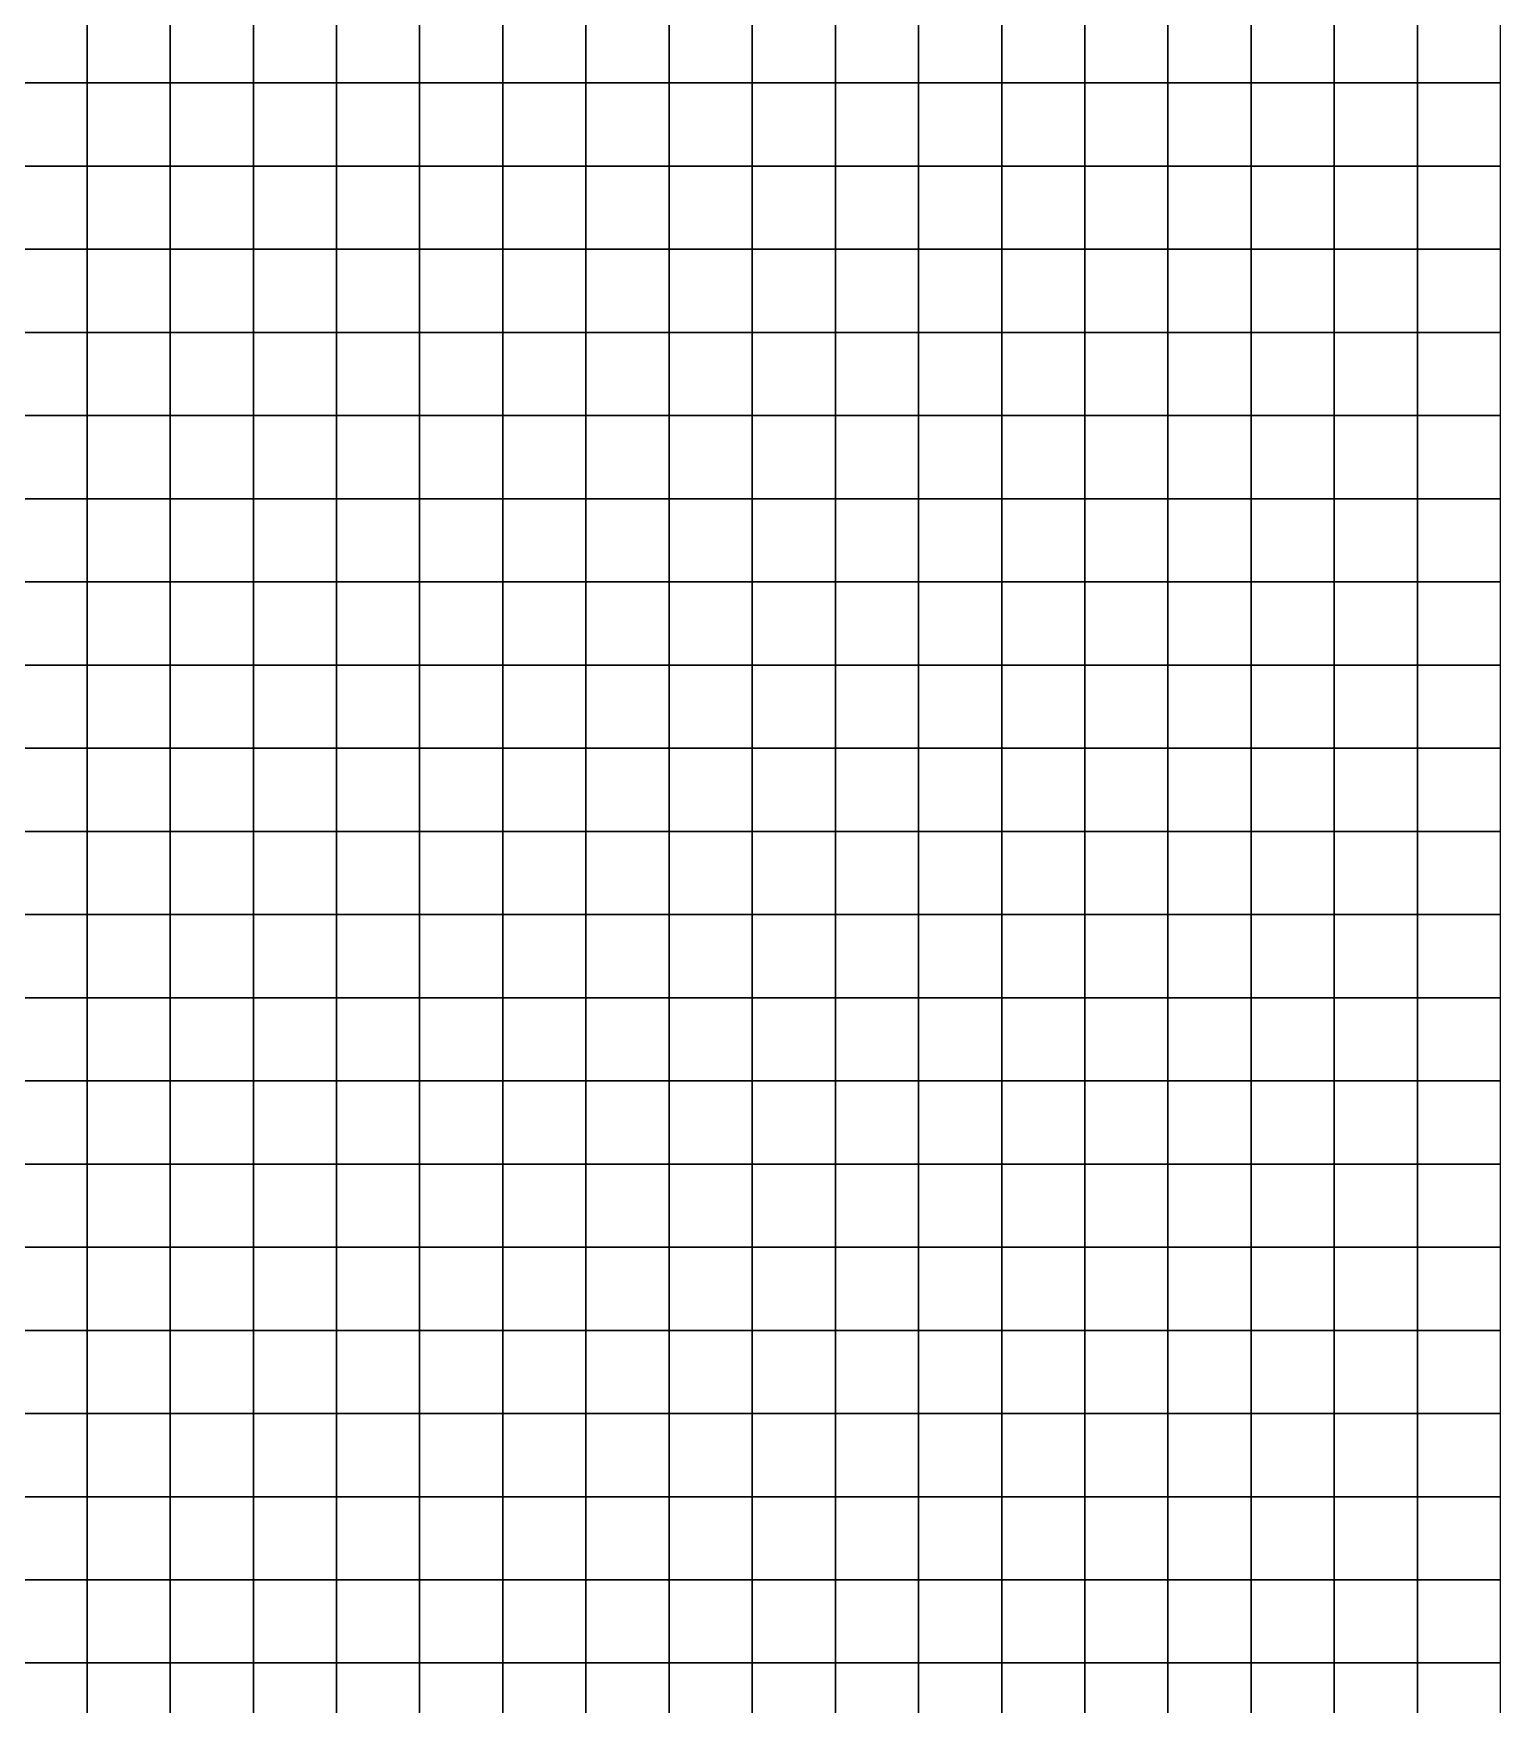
# Model space of a CAD drawing. Header units: metres. Extents: x 0 to 700, y 0 to 800.
# Drawn here: x 523.5 to 700, y 395 to 596 of the extents above; entities that cross this region are included whole.
import ezdxf

# ---------------------------------------------------------------- set-up
doc = ezdxf.new("R2010")
doc.units = ezdxf.units.M

msp = doc.modelspace()

# ---------------------------------------------------------------- linework, layer by layer
at = {"layer": 'C2'}
for points in [[(520, 590, -293.69), (530, 590, -294.17), (530, 600, -293.36), (520, 600, -293.07)], [(530, 590, -294.17), (540, 590, -295.75), (540, 600, -294.45), (530, 600, -293.36)], [(540, 590, -295.75), (550, 590, -296.63), (550, 600, -295.2), (540, 600, -294.45)], [(550, 590, -296.63), (560, 590, -297.2), (560, 600, -295.74), (550, 600, -295.2)], [(560, 590, -297.2), (570, 590, -297.37), (570, 600, -296.23), (560, 600, -295.74)], [(570, 590, -297.37), (580, 590, -297.62), (580, 600, -296.26), (570, 600, -296.23)], [(580, 590, -297.62), (590, 590, -297.21), (590, 600, -295.13), (580, 600, -296.26)], [(590, 590, -297.21), (600, 590, -297.77), (600, 600, -295.19), (590, 600, -295.13)], [(600, 590, -297.77), (610, 590, -298.36), (610, 600, -295.68), (600, 600, -295.19)], [(610, 590, -298.36), (620, 590, -299.04), (620, 600, -296.73), (610, 600, -295.68)], [(620, 590, -299.04), (630, 590, -299.94), (630, 600, -297.41), (620, 600, -296.73)], [(630, 590, -299.94), (640, 590, -300.78), (640, 600, -297.7), (630, 600, -297.41)], [(640, 590, -300.78), (650, 590, -301.01), (650, 600, -297.9), (640, 600, -297.7)], [(650, 590, -301.01), (660, 590, -300.46), (660, 600, -297.8), (650, 600, -297.9)], [(660, 590, -300.46), (670, 590, -299.02), (670, 600, -297.15), (660, 600, -297.8)], [(670, 590, -299.02), (680, 590, -297.43), (680, 600, -296.07), (670, 600, -297.15)], [(680, 590, -297.43), (690, 590, -295.8), (690, 600, -294.43), (680, 600, -296.07)], [(690, 590, -295.8), (700, 590, -294.08), (700, 600, -293.26), (690, 600, -294.43)], [(520, 580, -295.54), (530, 580, -296.07), (530, 590, -294.17), (520, 590, -293.69)], [(530, 580, -296.07), (540, 580, -298.17), (540, 590, -295.75), (530, 590, -294.17)], [(540, 580, -298.17), (550, 580, -299.08), (550, 590, -296.63), (540, 590, -295.75)], [(550, 580, -299.08), (560, 580, -299.84), (560, 590, -297.2), (550, 590, -296.63)], [(560, 580, -299.84), (570, 580, -300.19), (570, 590, -297.37), (560, 590, -297.2)], [(570, 580, -300.19), (580, 580, -300.78), (580, 590, -297.62), (570, 590, -297.37)], [(580, 580, -300.78), (590, 580, -301.24), (590, 590, -297.21), (580, 590, -297.62)], [(590, 580, -301.24), (600, 580, -302.25), (600, 590, -297.77), (590, 590, -297.21)], [(600, 580, -302.25), (610, 580, -303.08), (610, 590, -298.36), (600, 590, -297.77)], [(610, 580, -303.08), (620, 580, -303.79), (620, 590, -299.04), (610, 590, -298.36)], [(620, 580, -303.79), (630, 580, -304.67), (630, 590, -299.94), (620, 590, -299.04)], [(630, 580, -304.67), (640, 580, -305.49), (640, 590, -300.78), (630, 590, -299.94)], [(640, 580, -305.49), (650, 580, -305.4), (650, 590, -301.01), (640, 590, -300.78)], [(650, 580, -305.4), (660, 580, -304.19), (660, 590, -300.46), (650, 590, -301.01)], [(660, 580, -304.19), (670, 580, -301.94), (670, 590, -299.02), (660, 590, -300.46)], [(670, 580, -301.94), (680, 580, -299.73), (680, 590, -297.43), (670, 590, -299.02)], [(680, 580, -299.73), (690, 580, -297.56), (690, 590, -295.8), (680, 590, -297.43)], [(690, 580, -297.56), (700, 580, -295.22), (700, 590, -294.08), (690, 590, -295.8)], [(520, 570, -296.9), (530, 570, -297.73), (530, 580, -296.07), (520, 580, -295.54)], [(530, 570, -297.73), (540, 570, -300.32), (540, 580, -298.17), (530, 580, -296.07)], [(540, 570, -300.32), (550, 570, -301.49), (550, 580, -299.08), (540, 580, -298.17)], [(550, 570, -301.49), (560, 570, -302.32), (560, 580, -299.84), (550, 580, -299.08)], [(560, 570, -302.32), (570, 570, -302.38), (570, 580, -300.19), (560, 580, -299.84)], [(570, 570, -302.38), (580, 570, -303.1), (580, 580, -300.78), (570, 580, -300.19)], [(580, 570, -303.1), (590, 570, -304.2), (590, 580, -301.24), (580, 580, -300.78)], [(590, 570, -304.2), (600, 570, -305.38), (600, 580, -302.25), (590, 580, -301.24)], [(600, 570, -305.38), (610, 570, -306.03), (610, 580, -303.08), (600, 580, -302.25)], [(610, 570, -306.03), (620, 570, -306.04), (620, 580, -303.79), (610, 580, -303.08)], [(620, 570, -306.04), (630, 570, -306.79), (630, 580, -304.67), (620, 580, -303.79)], [(630, 570, -306.79), (640, 570, -307.83), (640, 580, -305.49), (630, 580, -304.67)], [(640, 570, -307.83), (650, 570, -307.66), (650, 580, -305.4), (640, 580, -305.49)], [(650, 570, -307.66), (660, 570, -306.08), (660, 580, -304.19), (650, 580, -305.4)], [(660, 570, -306.08), (670, 570, -303.38), (670, 580, -301.94), (660, 580, -304.19)], [(670, 570, -303.38), (680, 570, -301), (680, 580, -299.73), (670, 580, -301.94)], [(680, 570, -301), (690, 570, -299.11), (690, 580, -297.56), (680, 580, -299.73)], [(690, 570, -299.11), (700, 570, -296.51), (700, 580, -295.22), (690, 580, -297.56)], [(520, 560, -298.23), (530, 560, -299.73), (530, 570, -297.73), (520, 570, -296.9)], [(530, 560, -299.73), (540, 560, -302.9), (540, 570, -300.32), (530, 570, -297.73)], [(540, 560, -302.9), (550, 560, -304.41), (550, 570, -301.49), (540, 570, -300.32)], [(550, 560, -304.41), (560, 560, -305.31), (560, 570, -302.32), (550, 570, -301.49)], [(560, 560, -305.31), (570, 560, -305.16), (570, 570, -302.38), (560, 570, -302.32)], [(570, 560, -305.16), (580, 560, -305.8), (580, 570, -303.1), (570, 570, -302.38)], [(580, 560, -305.8), (590, 560, -307.36), (590, 570, -304.2), (580, 570, -303.1)], [(590, 560, -307.36), (600, 560, -308.36), (600, 570, -305.38), (590, 570, -304.2)], [(600, 560, -308.36), (610, 560, -308.64), (610, 570, -306.03), (600, 570, -305.38)], [(610, 560, -308.64), (620, 560, -308.08), (620, 570, -306.04), (610, 570, -306.03)], [(620, 560, -308.08), (630, 560, -308.52), (630, 570, -306.79), (620, 570, -306.04)], [(630, 560, -308.52), (640, 560, -309.33), (640, 570, -307.83), (630, 570, -306.79)], [(640, 560, -309.33), (650, 560, -308.81), (650, 570, -307.66), (640, 570, -307.83)], [(650, 560, -308.81), (660, 560, -306.94), (660, 570, -306.08), (650, 570, -307.66)], [(660, 560, -306.94), (670, 560, -303.95), (670, 570, -303.38), (660, 570, -306.08)], [(670, 560, -303.95), (680, 560, -301.48), (680, 570, -301), (670, 570, -303.38)], [(680, 560, -301.48), (690, 560, -299.81), (690, 570, -299.11), (680, 570, -301)], [(690, 560, -299.81), (700, 560, -297.19), (700, 570, -296.51), (690, 570, -299.11)], [(520, 550, -299.27), (530, 550, -301), (530, 560, -299.73), (520, 560, -298.23)], [(530, 550, -301), (540, 550, -304.41), (540, 560, -302.9), (530, 560, -299.73)], [(540, 550, -304.41), (550, 550, -306.08), (550, 560, -304.41), (540, 560, -302.9)], [(550, 550, -306.08), (560, 550, -306.99), (560, 560, -305.31), (550, 560, -304.41)], [(560, 550, -306.99), (570, 550, -306.87), (570, 560, -305.16), (560, 560, -305.31)], [(570, 550, -306.87), (580, 550, -307.55), (580, 560, -305.8), (570, 560, -305.16)], [(580, 550, -307.55), (590, 550, -309.23), (590, 560, -307.36), (580, 560, -305.8)], [(590, 550, -309.23), (600, 550, -310.15), (600, 560, -308.36), (590, 560, -307.36)], [(600, 550, -310.15), (610, 550, -310.21), (610, 560, -308.64), (600, 560, -308.36)], [(610, 550, -310.21), (620, 550, -309.25), (620, 560, -308.08), (610, 560, -308.64)], [(620, 550, -309.25), (630, 550, -309.31), (630, 560, -308.52), (620, 560, -308.08)], [(630, 550, -309.31), (640, 550, -309.73), (640, 560, -309.33), (630, 560, -308.52)], [(640, 550, -309.73), (650, 550, -308.91), (650, 560, -308.81), (640, 560, -309.33)], [(650, 550, -308.91), (660, 550, -306.82), (660, 560, -306.94), (650, 560, -308.81)], [(660, 550, -306.82), (670, 550, -303.78), (670, 560, -303.95), (660, 560, -306.94)], [(670, 550, -303.78), (680, 550, -301.36), (680, 560, -301.48), (670, 560, -303.95)], [(680, 550, -301.36), (690, 550, -299.89), (690, 560, -299.81), (680, 560, -301.48)], [(690, 550, -299.89), (700, 550, -297.42), (700, 560, -297.19), (690, 560, -299.81)], [(520, 540, -300.11), (530, 540, -301.77), (530, 550, -301), (520, 550, -299.27)], [(530, 540, -301.77), (540, 540, -305.16), (540, 550, -304.41), (530, 550, -301)], [(540, 540, -305.16), (550, 540, -306.77), (550, 550, -306.08), (540, 550, -304.41)], [(550, 540, -306.77), (560, 540, -307.71), (560, 550, -306.99), (550, 550, -306.08)], [(560, 540, -307.71), (570, 540, -307.76), (570, 550, -306.87), (560, 550, -306.99)], [(570, 540, -307.76), (580, 540, -308.42), (580, 550, -307.55), (570, 550, -306.87)], [(580, 540, -308.42), (590, 540, -309.82), (590, 550, -309.23), (580, 550, -307.55)], [(590, 540, -309.82), (600, 540, -310.54), (600, 550, -310.15), (590, 550, -309.23)], [(600, 540, -310.54), (610, 540, -310.49), (610, 550, -310.21), (600, 550, -310.15)], [(610, 540, -310.49), (620, 540, -309.37), (620, 550, -309.25), (610, 550, -310.21)], [(620, 540, -309.37), (630, 540, -309.18), (630, 550, -309.31), (620, 550, -309.25)], [(630, 540, -309.18), (640, 540, -309.21), (640, 550, -309.73), (630, 550, -309.31)], [(640, 540, -309.21), (650, 540, -308.26), (650, 550, -308.91), (640, 550, -309.73)], [(650, 540, -308.26), (660, 540, -306.27), (660, 550, -306.82), (650, 550, -308.91)], [(660, 540, -306.27), (670, 540, -303.44), (670, 550, -303.78), (660, 550, -306.82)], [(670, 540, -303.44), (680, 540, -301.24), (680, 550, -301.36), (670, 550, -303.78)], [(680, 540, -301.24), (690, 540, -299.96), (690, 550, -299.89), (680, 550, -301.36)], [(690, 540, -299.96), (700, 540, -297.67), (700, 550, -297.42), (690, 550, -299.89)], [(520, 530, -300.26), (530, 530, -301.52), (530, 540, -301.77), (520, 540, -300.11)], [(530, 530, -301.52), (540, 530, -304.4), (540, 540, -305.16), (530, 540, -301.77)], [(540, 530, -304.4), (550, 530, -305.71), (550, 540, -306.77), (540, 540, -305.16)], [(550, 530, -305.71), (560, 530, -306.48), (560, 540, -307.71), (550, 540, -306.77)], [(560, 530, -306.48), (570, 530, -306.59), (570, 540, -307.76), (560, 540, -307.71)], [(570, 530, -306.59), (580, 530, -307.17), (580, 540, -308.42), (570, 540, -307.76)], [(580, 530, -307.17), (590, 530, -308.38), (590, 540, -309.82), (580, 540, -308.42)], [(590, 530, -308.38), (600, 530, -308.98), (600, 540, -310.54), (590, 540, -309.82)], [(600, 530, -308.98), (610, 530, -308.88), (610, 540, -310.49), (600, 540, -310.54)], [(610, 530, -308.88), (620, 530, -307.85), (620, 540, -309.37), (610, 540, -310.49)], [(620, 530, -307.85), (630, 530, -307.61), (630, 540, -309.18), (620, 540, -309.37)], [(630, 530, -307.61), (640, 530, -307.49), (640, 540, -309.21), (630, 540, -309.18)], [(640, 530, -307.49), (650, 530, -306.65), (650, 540, -308.26), (640, 540, -309.21)], [(650, 530, -306.65), (660, 530, -304.94), (660, 540, -306.27), (650, 540, -308.26)], [(660, 530, -304.94), (670, 530, -302.56), (670, 540, -303.44), (660, 540, -306.27)], [(670, 530, -302.56), (680, 530, -300.73), (680, 540, -301.24), (670, 540, -303.44)], [(680, 530, -300.73), (690, 530, -299.68), (690, 540, -299.96), (680, 540, -301.24)], [(690, 530, -299.68), (700, 530, -297.66), (700, 540, -297.67), (690, 540, -299.96)], [(520, 520, -299.72), (530, 520, -300.91), (530, 530, -301.52), (520, 530, -300.26)], [(530, 520, -300.91), (540, 520, -303.49), (540, 530, -304.4), (530, 530, -301.52)], [(540, 520, -303.49), (550, 520, -304.69), (550, 530, -305.71), (540, 530, -304.4)], [(550, 520, -304.69), (560, 520, -305.55), (560, 530, -306.48), (550, 530, -305.71)], [(560, 520, -305.55), (570, 520, -306.12), (570, 530, -306.59), (560, 530, -306.48)], [(570, 520, -306.12), (580, 520, -306.6), (580, 530, -307.17), (570, 530, -306.59)], [(580, 520, -306.6), (590, 520, -307.16), (590, 530, -308.38), (580, 530, -307.17)], [(590, 520, -307.16), (600, 520, -307.36), (600, 530, -308.98), (590, 530, -308.38)], [(600, 520, -307.36), (610, 520, -307.17), (610, 530, -308.88), (600, 530, -308.98)], [(610, 520, -307.17), (620, 520, -306.32), (620, 530, -307.85), (610, 530, -308.88)], [(620, 520, -306.32), (630, 520, -305.71), (630, 530, -307.61), (620, 530, -307.85)], [(630, 520, -305.71), (640, 520, -304.84), (640, 530, -307.49), (630, 530, -307.61)], [(640, 520, -304.84), (650, 520, -303.76), (650, 530, -306.65), (640, 530, -307.49)], [(650, 520, -303.76), (660, 520, -302.29), (660, 530, -304.94), (650, 530, -306.65)], [(660, 520, -302.29), (670, 520, -300.46), (670, 530, -302.56), (660, 530, -304.94)], [(670, 520, -300.46), (680, 520, -299.07), (680, 530, -300.73), (670, 530, -302.56)], [(680, 520, -299.07), (690, 520, -298.17), (690, 530, -299.68), (680, 530, -300.73)], [(690, 520, -298.17), (700, 520, -296.68), (700, 530, -297.66), (690, 530, -299.68)], [(520, 510, -298.01), (530, 510, -299.39), (530, 520, -300.91), (520, 520, -299.72)], [(530, 510, -299.39), (540, 510, -301.56), (540, 520, -303.49), (530, 520, -300.91)], [(540, 510, -301.56), (550, 510, -302.76), (550, 520, -304.69), (540, 520, -303.49)], [(550, 510, -302.76), (560, 510, -303.51), (560, 520, -305.55), (550, 520, -304.69)], [(560, 510, -303.51), (570, 510, -304.02), (570, 520, -306.12), (560, 520, -305.55)], [(570, 510, -304.02), (580, 510, -304.16), (580, 520, -306.6), (570, 520, -306.12)], [(580, 510, -304.16), (590, 510, -303.81), (590, 520, -307.16), (580, 520, -306.6)], [(590, 510, -303.81), (600, 510, -303.52), (600, 520, -307.36), (590, 520, -307.16)], [(600, 510, -303.52), (610, 510, -303.04), (610, 520, -307.17), (600, 520, -307.36)], [(610, 510, -303.04), (620, 510, -301.99), (620, 520, -306.32), (610, 520, -307.17)], [(620, 510, -301.99), (630, 510, -301.14), (630, 520, -305.71), (620, 520, -306.32)], [(630, 510, -301.14), (640, 510, -299.93), (640, 520, -304.84), (630, 520, -305.71)], [(640, 510, -299.93), (650, 510, -298.9), (650, 520, -303.76), (640, 520, -304.84)], [(650, 510, -298.9), (660, 510, -297.86), (660, 520, -302.29), (650, 520, -303.76)], [(660, 510, -297.86), (670, 510, -296.78), (670, 520, -300.46), (660, 520, -302.29)], [(670, 510, -296.78), (680, 510, -296.09), (680, 520, -299.07), (670, 520, -300.46)], [(680, 510, -296.09), (690, 510, -295.93), (690, 520, -298.17), (680, 520, -299.07)], [(690, 510, -295.93), (700, 510, -295.23), (700, 520, -296.68), (690, 520, -298.17)], [(520, 500, -297.27), (530, 500, -298.69), (530, 510, -299.39), (520, 510, -298.01)], [(530, 500, -298.69), (540, 500, -300.5), (540, 510, -301.56), (530, 510, -299.39)], [(540, 500, -300.5), (550, 500, -301.5), (550, 510, -302.76), (540, 510, -301.56)], [(550, 500, -301.5), (560, 500, -302.22), (560, 510, -303.51), (550, 510, -302.76)], [(560, 500, -302.22), (570, 500, -302.95), (570, 510, -304.02), (560, 510, -303.51)], [(570, 500, -302.95), (580, 500, -302.78), (580, 510, -304.16), (570, 510, -304.02)], [(580, 500, -302.78), (590, 500, -301.72), (590, 510, -303.81), (580, 510, -304.16)], [(590, 500, -301.72), (600, 500, -300.98), (600, 510, -303.52), (590, 510, -303.81)], [(600, 500, -300.98), (610, 500, -300.5), (610, 510, -303.04), (600, 510, -303.52)], [(610, 500, -300.5), (620, 500, -299.86), (620, 510, -301.99), (610, 510, -303.04)], [(620, 500, -299.86), (630, 500, -298.79), (630, 510, -301.14), (620, 510, -301.99)], [(630, 500, -298.79), (640, 500, -297.07), (640, 510, -299.93), (630, 510, -301.14)], [(640, 500, -297.07), (650, 500, -295.9), (650, 510, -298.9), (640, 510, -299.93)], [(650, 500, -295.9), (660, 500, -295.14), (660, 510, -297.86), (650, 510, -298.9)], [(660, 500, -295.14), (670, 500, -294.61), (670, 510, -296.78), (660, 510, -297.86)], [(670, 500, -294.61), (680, 500, -294.31), (680, 510, -296.09), (670, 510, -296.78)], [(680, 500, -294.31), (690, 500, -294.15), (690, 510, -295.93), (680, 510, -296.09)], [(690, 500, -294.15), (700, 500, -293.94), (700, 510, -295.23), (690, 510, -295.93)], [(520, 490, -296.96), (530, 490, -298.15), (530, 500, -298.69), (520, 500, -297.27)], [(530, 490, -298.15), (540, 490, -299.69), (540, 500, -300.5), (530, 500, -298.69)], [(540, 490, -299.69), (550, 490, -300.42), (550, 500, -301.5), (540, 500, -300.5)], [(550, 490, -300.42), (560, 490, -301.02), (560, 500, -302.22), (550, 500, -301.5)], [(560, 490, -301.02), (570, 490, -301.75), (570, 500, -302.95), (560, 500, -302.22)], [(570, 490, -301.75), (580, 490, -301.35), (580, 500, -302.78), (570, 500, -302.95)], [(580, 490, -301.35), (590, 490, -299.78), (590, 500, -301.72), (580, 500, -302.78)], [(590, 490, -299.78), (600, 490, -298.76), (600, 500, -300.98), (590, 500, -301.72)], [(600, 490, -298.76), (610, 490, -298.28), (610, 500, -300.5), (600, 500, -300.98)], [(610, 490, -298.28), (620, 490, -298.05), (620, 500, -299.86), (610, 500, -300.5)], [(620, 490, -298.05), (630, 490, -297.04), (630, 500, -298.79), (620, 500, -299.86)], [(630, 490, -297.04), (640, 490, -295.22), (640, 500, -297.07), (630, 500, -298.79)], [(640, 490, -295.22), (650, 490, -294.12), (650, 500, -295.9), (640, 500, -297.07)], [(650, 490, -294.12), (660, 490, -293.57), (660, 500, -295.14), (650, 500, -295.9)], [(660, 490, -293.57), (670, 490, -293.5), (670, 500, -294.61), (660, 500, -295.14)], [(670, 490, -293.5), (680, 490, -293.5), (680, 500, -294.31), (670, 500, -294.61)], [(680, 490, -293.5), (690, 490, -293.28), (690, 500, -294.15), (680, 500, -294.31)], [(690, 490, -293.28), (700, 490, -293.33), (700, 500, -293.94), (690, 500, -294.15)], [(520, 480, -297.25), (530, 480, -297.94), (530, 490, -298.15), (520, 490, -296.96)], [(530, 480, -297.94), (540, 480, -298.87), (540, 490, -299.69), (530, 490, -298.15)], [(540, 480, -298.87), (550, 480, -299.01), (550, 490, -300.42), (540, 490, -299.69)], [(550, 480, -299.01), (560, 480, -299.2), (560, 490, -301.02), (550, 490, -300.42)], [(560, 480, -299.2), (570, 480, -299.63), (570, 490, -301.75), (560, 490, -301.02)], [(570, 480, -299.63), (580, 480, -299.04), (580, 490, -301.35), (570, 490, -301.75)], [(580, 480, -299.04), (590, 480, -297.4), (590, 490, -299.78), (580, 490, -301.35)], [(590, 480, -297.4), (600, 480, -296.24), (600, 490, -298.76), (590, 490, -299.78)], [(600, 480, -296.24), (610, 480, -295.79), (610, 490, -298.28), (600, 490, -298.76)], [(610, 480, -295.79), (620, 480, -295.73), (620, 490, -298.05), (610, 490, -298.28)], [(620, 480, -295.73), (630, 480, -294.9), (630, 490, -297.04), (620, 490, -298.05)], [(630, 480, -294.9), (640, 480, -293.36), (640, 490, -295.22), (630, 490, -297.04)], [(640, 480, -293.36), (650, 480, -292.49), (650, 490, -294.12), (640, 490, -295.22)], [(650, 480, -292.49), (660, 480, -292.26), (660, 490, -293.57), (650, 490, -294.12)], [(660, 480, -292.26), (670, 480, -292.57), (670, 490, -293.5), (660, 490, -293.57)], [(670, 480, -292.57), (680, 480, -292.81), (680, 490, -293.5), (670, 490, -293.5)], [(680, 480, -292.81), (690, 480, -292.81), (690, 490, -293.28), (680, 490, -293.5)], [(690, 480, -292.81), (700, 480, -293.07), (700, 490, -293.33), (690, 490, -293.28)], [(520, 470, -297.26), (530, 470, -297.71), (530, 480, -297.94), (520, 480, -297.25)], [(530, 470, -297.71), (540, 470, -298.29), (540, 480, -298.87), (530, 480, -297.94)], [(540, 470, -298.29), (550, 470, -298.06), (550, 480, -299.01), (540, 480, -298.87)], [(550, 470, -298.06), (560, 470, -298.13), (560, 480, -299.2), (550, 480, -299.01)], [(560, 470, -298.13), (570, 470, -298.52), (570, 480, -299.63), (560, 480, -299.2)], [(570, 470, -298.52), (580, 470, -297.9), (580, 480, -299.04), (570, 480, -299.63)], [(580, 470, -297.9), (590, 470, -296.26), (590, 480, -297.4), (580, 480, -299.04)], [(590, 470, -296.26), (600, 470, -295.05), (600, 480, -296.24), (590, 480, -297.4)], [(600, 470, -295.05), (610, 470, -294.79), (610, 480, -295.79), (600, 480, -296.24)], [(610, 470, -294.79), (620, 470, -295.08), (620, 480, -295.73), (610, 480, -295.79)], [(620, 470, -295.08), (630, 470, -294.4), (630, 480, -294.9), (620, 480, -295.73)], [(630, 470, -294.4), (640, 470, -292.88), (640, 480, -293.36), (630, 480, -294.9)], [(640, 470, -292.88), (650, 470, -292.01), (650, 480, -292.49), (640, 480, -293.36)], [(650, 470, -292.01), (660, 470, -291.99), (660, 480, -292.26), (650, 480, -292.49)], [(660, 470, -291.99), (670, 470, -292.58), (670, 480, -292.57), (660, 480, -292.26)], [(670, 470, -292.58), (680, 470, -292.9), (680, 480, -292.81), (670, 480, -292.57)], [(680, 470, -292.9), (690, 470, -292.84), (690, 480, -292.81), (680, 480, -292.81)], [(690, 470, -292.84), (700, 470, -293.2), (700, 480, -293.07), (690, 480, -292.81)], [(520, 460, -296.92), (530, 460, -297.38), (530, 470, -297.71), (520, 470, -297.26)], [(530, 460, -297.38), (540, 460, -297.78), (540, 470, -298.29), (530, 470, -297.71)], [(540, 460, -297.78), (550, 460, -297.44), (550, 470, -298.06), (540, 470, -298.29)], [(550, 460, -297.44), (560, 460, -297.69), (560, 470, -298.13), (550, 470, -298.06)], [(560, 460, -297.69), (570, 460, -298.43), (570, 470, -298.52), (560, 470, -298.13)], [(570, 460, -298.43), (580, 460, -297.87), (580, 470, -297.9), (570, 470, -298.52)], [(580, 460, -297.87), (590, 460, -295.95), (590, 470, -296.26), (580, 470, -297.9)], [(590, 460, -295.95), (600, 460, -294.58), (600, 470, -295.05), (590, 470, -296.26)], [(600, 460, -294.58), (610, 460, -294.52), (610, 470, -294.79), (600, 470, -295.05)], [(610, 460, -294.52), (620, 460, -295.17), (620, 470, -295.08), (610, 470, -294.79)], [(620, 460, -295.17), (630, 460, -294.47), (630, 470, -294.4), (620, 470, -295.08)], [(630, 460, -294.47), (640, 460, -292.58), (640, 470, -292.88), (630, 470, -294.4)], [(640, 460, -292.58), (650, 460, -291.48), (650, 470, -292.01), (640, 470, -292.88)], [(650, 460, -291.48), (660, 460, -291.6), (660, 470, -291.99), (650, 470, -292.01)], [(660, 460, -291.6), (670, 460, -292.47), (670, 470, -292.58), (660, 470, -291.99)], [(670, 460, -292.47), (680, 460, -292.88), (680, 470, -292.9), (670, 470, -292.58)], [(680, 460, -292.88), (690, 460, -292.73), (690, 470, -292.84), (680, 470, -292.9)], [(690, 460, -292.73), (700, 460, -293.18), (700, 470, -293.2), (690, 470, -292.84)], [(520, 450, -295.87), (530, 450, -296.03), (530, 460, -297.38), (520, 460, -296.92)], [(530, 450, -296.03), (540, 450, -295.81), (540, 460, -297.78), (530, 460, -297.38)], [(540, 450, -295.81), (550, 450, -295.2), (550, 460, -297.44), (540, 460, -297.78)], [(550, 450, -295.2), (560, 450, -295.47), (560, 460, -297.69), (550, 460, -297.44)], [(560, 450, -295.47), (570, 450, -296.42), (570, 460, -298.43), (560, 460, -297.69)], [(570, 450, -296.42), (580, 450, -295.96), (580, 460, -297.87), (570, 460, -298.43)], [(580, 450, -295.96), (590, 450, -294.05), (590, 460, -295.95), (580, 460, -297.87)], [(590, 450, -294.05), (600, 450, -292.74), (600, 460, -294.58), (590, 460, -295.95)], [(600, 450, -292.74), (610, 450, -292.96), (610, 460, -294.52), (600, 460, -294.58)], [(610, 450, -292.96), (620, 450, -294.09), (620, 460, -295.17), (610, 460, -294.52)], [(620, 450, -294.09), (630, 450, -293.56), (630, 460, -294.47), (620, 460, -295.17)], [(630, 450, -293.56), (640, 450, -291.53), (640, 460, -292.58), (630, 460, -294.47)], [(640, 450, -291.53), (650, 450, -290.37), (650, 460, -291.48), (640, 460, -292.58)], [(650, 450, -290.37), (660, 450, -290.7), (660, 460, -291.6), (650, 460, -291.48)], [(660, 450, -290.7), (670, 450, -291.93), (670, 460, -292.47), (660, 460, -291.6)], [(670, 450, -291.93), (680, 450, -292.51), (680, 460, -292.88), (670, 460, -292.47)], [(680, 450, -292.51), (690, 450, -292.3), (690, 460, -292.73), (680, 460, -292.88)], [(690, 450, -292.3), (700, 450, -292.93), (700, 460, -293.18), (690, 460, -292.73)], [(520, 440, -294.24), (530, 440, -293.95), (530, 450, -296.03), (520, 450, -295.87)], [(530, 440, -293.95), (540, 440, -293.02), (540, 450, -295.81), (530, 450, -296.03)], [(540, 440, -293.02), (550, 440, -292.16), (550, 450, -295.2), (540, 450, -295.81)], [(550, 440, -292.16), (560, 440, -292.43), (560, 450, -295.47), (550, 450, -295.2)], [(560, 440, -292.43), (570, 440, -293.74), (570, 450, -296.42), (560, 450, -295.47)], [(570, 440, -293.74), (580, 440, -293.44), (580, 450, -295.96), (570, 450, -296.42)], [(580, 440, -293.44), (590, 440, -291.5), (590, 450, -294.05), (580, 450, -295.96)], [(590, 440, -291.5), (600, 440, -290.35), (600, 450, -292.74), (590, 450, -294.05)], [(600, 440, -290.35), (610, 440, -290.84), (610, 450, -292.96), (600, 450, -292.74)], [(610, 440, -290.84), (620, 440, -292.54), (620, 450, -294.09), (610, 450, -292.96)], [(620, 440, -292.54), (630, 440, -292.19), (630, 450, -293.56), (620, 450, -294.09)], [(630, 440, -292.19), (640, 440, -289.95), (640, 450, -291.53), (630, 450, -293.56)], [(640, 440, -289.95), (650, 440, -288.78), (650, 450, -290.37), (640, 450, -291.53)], [(650, 440, -288.78), (660, 440, -289.3), (660, 450, -290.7), (650, 450, -290.37)], [(660, 440, -289.3), (670, 440, -290.94), (670, 450, -291.93), (660, 450, -290.7)], [(670, 440, -290.94), (680, 440, -291.8), (680, 450, -292.51), (670, 450, -291.93)], [(680, 440, -291.8), (690, 440, -291.53), (690, 450, -292.3), (680, 450, -292.51)], [(690, 440, -291.53), (700, 440, -292.46), (700, 450, -292.93), (690, 450, -292.3)], [(520, 430, -290.32), (530, 430, -289.58), (530, 440, -293.95), (520, 440, -294.24)], [(530, 430, -289.58), (540, 430, -288.3), (540, 440, -293.02), (530, 440, -293.95)], [(540, 430, -288.3), (550, 430, -287.23), (550, 440, -292.16), (540, 440, -293.02)], [(550, 430, -287.23), (560, 430, -287.43), (560, 440, -292.43), (550, 440, -292.16)], [(560, 430, -287.43), (570, 430, -288.68), (570, 440, -293.74), (560, 440, -292.43)], [(570, 430, -288.68), (580, 430, -288.52), (580, 440, -293.44), (570, 440, -293.74)], [(580, 430, -288.52), (590, 430, -286.94), (590, 440, -291.5), (580, 440, -293.44)], [(590, 430, -286.94), (600, 430, -286.09), (600, 440, -290.35), (590, 440, -291.5)], [(600, 430, -286.09), (610, 430, -286.67), (610, 440, -290.84), (600, 440, -290.35)], [(610, 430, -286.67), (620, 430, -288.4), (620, 440, -292.54), (610, 440, -290.84)], [(620, 430, -288.4), (630, 430, -288.22), (630, 440, -292.19), (620, 440, -292.54)], [(630, 430, -288.22), (640, 430, -286.24), (640, 440, -289.95), (630, 440, -292.19)], [(640, 430, -286.24), (650, 430, -285.33), (650, 440, -288.78), (640, 440, -289.95)], [(650, 430, -285.33), (660, 430, -286.25), (660, 440, -289.3), (650, 440, -288.78)], [(660, 430, -286.25), (670, 430, -288.47), (670, 440, -290.94), (660, 440, -289.3)], [(670, 430, -288.47), (680, 430, -289.94), (680, 440, -291.8), (670, 440, -290.94)], [(680, 430, -289.94), (690, 430, -290.34), (690, 440, -291.53), (680, 440, -291.8)], [(690, 430, -290.34), (700, 430, -291.9), (700, 440, -292.46), (690, 440, -291.53)], [(520, 420, -288.72), (530, 420, -287.61), (530, 430, -289.58), (520, 430, -290.32)], [(530, 420, -287.61), (540, 420, -285.47), (540, 430, -288.3), (530, 430, -289.58)], [(540, 420, -285.47), (550, 420, -284.13), (550, 430, -287.23), (540, 430, -288.3)], [(550, 420, -284.13), (560, 420, -284.47), (560, 430, -287.43), (550, 430, -287.23)], [(560, 420, -284.47), (570, 420, -286.31), (570, 430, -288.68), (560, 430, -287.43)], [(570, 420, -286.31), (580, 420, -286.39), (580, 430, -288.52), (570, 430, -288.68)], [(580, 420, -286.39), (590, 420, -284.72), (590, 430, -286.94), (580, 430, -288.52)], [(590, 420, -284.72), (600, 420, -284), (600, 430, -286.09), (590, 430, -286.94)], [(600, 420, -284), (610, 420, -284.89), (610, 430, -286.67), (600, 430, -286.09)], [(610, 420, -284.89), (620, 420, -287), (620, 430, -288.4), (610, 430, -286.67)], [(620, 420, -287), (630, 420, -286.91), (630, 430, -288.22), (620, 430, -288.4)], [(630, 420, -286.91), (640, 420, -284.62), (640, 430, -286.24), (630, 430, -288.22)], [(640, 420, -284.62), (650, 420, -283.71), (650, 430, -285.33), (640, 430, -286.24)], [(650, 420, -283.71), (660, 420, -284.97), (660, 430, -286.25), (650, 430, -285.33)], [(660, 420, -284.97), (670, 420, -287.64), (670, 430, -288.47), (660, 430, -286.25)], [(670, 420, -287.64), (680, 420, -289.42), (680, 430, -289.94), (670, 430, -288.47)], [(680, 420, -289.42), (690, 420, -290), (690, 430, -290.34), (680, 430, -289.94)], [(690, 420, -290), (700, 420, -291.85), (700, 430, -291.9), (690, 430, -290.34)], [(520, 410, -287.09), (530, 410, -285.92), (530, 420, -287.61), (520, 420, -288.72)], [(530, 410, -285.92), (540, 410, -283.36), (540, 420, -285.47), (530, 420, -287.61)], [(540, 410, -283.36), (550, 410, -282.01), (550, 420, -284.13), (540, 420, -285.47)], [(550, 410, -282.01), (560, 410, -282.85), (560, 420, -284.47), (550, 420, -284.13)], [(560, 410, -282.85), (570, 410, -285.42), (570, 420, -286.31), (560, 420, -284.47)], [(570, 410, -285.42), (580, 410, -285.76), (580, 420, -286.39), (570, 420, -286.31)], [(580, 410, -285.76), (590, 410, -283.87), (590, 420, -284.72), (580, 420, -286.39)], [(590, 410, -283.87), (600, 410, -283.12), (600, 420, -284), (590, 420, -284.72)], [(600, 410, -283.12), (610, 410, -284.4), (610, 420, -284.89), (600, 420, -284)], [(610, 410, -284.4), (620, 410, -287.02), (620, 420, -287), (610, 420, -284.89)], [(620, 410, -287.02), (630, 410, -286.91), (630, 420, -286.91), (620, 420, -287)], [(630, 410, -286.91), (640, 410, -284.09), (640, 420, -284.62), (630, 420, -286.91)], [(640, 410, -284.09), (650, 410, -282.97), (650, 420, -283.71), (640, 420, -284.62)], [(650, 410, -282.97), (660, 410, -284.54), (660, 420, -284.97), (650, 420, -283.71)], [(660, 410, -284.54), (670, 410, -287.71), (670, 420, -287.64), (660, 420, -284.97)], [(670, 410, -287.71), (680, 410, -289.77), (680, 420, -289.42), (670, 420, -287.64)], [(680, 410, -289.77), (690, 410, -290.37), (690, 420, -290), (680, 420, -289.42)], [(690, 410, -290.37), (700, 410, -292.47), (700, 420, -291.85), (690, 420, -290)], [(520, 400, -285.98), (530, 400, -284.61), (530, 410, -285.92), (520, 410, -287.09)], [(530, 400, -284.61), (540, 400, -281.49), (540, 410, -283.36), (530, 410, -285.92)], [(540, 400, -281.49), (550, 400, -279.93), (550, 410, -282.01), (540, 410, -283.36)], [(550, 400, -279.93), (560, 400, -280.93), (560, 410, -282.85), (550, 410, -282.01)], [(560, 400, -280.93), (570, 400, -283.86), (570, 410, -285.42), (560, 410, -282.85)], [(570, 400, -283.86), (580, 400, -284.33), (580, 410, -285.76), (570, 410, -285.42)], [(580, 400, -284.33), (590, 400, -282.37), (590, 410, -283.87), (580, 410, -285.76)], [(590, 400, -282.37), (600, 400, -281.63), (600, 410, -283.12), (590, 410, -283.87)], [(600, 400, -281.63), (610, 400, -283.09), (610, 410, -284.4), (600, 410, -283.12)], [(610, 400, -283.09), (620, 400, -285.9), (620, 410, -287.02), (610, 410, -284.4)], [(620, 400, -285.9), (630, 400, -285.77), (630, 410, -286.91), (620, 410, -287.02)], [(630, 400, -285.77), (640, 400, -282.69), (640, 410, -284.09), (630, 410, -286.91)], [(640, 400, -282.69), (650, 400, -281.5), (650, 410, -282.97), (640, 410, -284.09)], [(650, 400, -281.5), (660, 400, -283.35), (660, 410, -284.54), (650, 410, -282.97)], [(660, 400, -283.35), (670, 400, -287.1), (670, 410, -287.71), (660, 410, -284.54)], [(670, 400, -287.1), (680, 400, -289.64), (680, 410, -289.77), (670, 410, -287.71)], [(680, 400, -289.64), (690, 400, -290.68), (690, 410, -290.37), (680, 410, -289.77)], [(690, 400, -290.68), (700, 400, -293.25), (700, 410, -292.47), (690, 410, -290.37)], [(520, 390, -285.39), (530, 390, -283.79), (530, 400, -284.61), (520, 400, -285.98)], [(530, 390, -283.79), (540, 390, -280.27), (540, 400, -281.49), (530, 400, -284.61)], [(540, 390, -280.27), (550, 390, -278.5), (550, 400, -279.93), (540, 400, -281.49)], [(550, 390, -278.5), (560, 390, -279.4), (560, 400, -280.93), (550, 400, -279.93)], [(560, 390, -279.4), (570, 390, -282.49), (570, 400, -283.86), (560, 400, -280.93)], [(570, 390, -282.49), (580, 390, -282.99), (580, 400, -284.33), (570, 400, -283.86)], [(580, 390, -282.99), (590, 390, -281.02), (590, 400, -282.37), (580, 400, -284.33)], [(590, 390, -281.02), (600, 390, -280.35), (600, 400, -281.63), (590, 400, -282.37)], [(600, 390, -280.35), (610, 390, -281.85), (610, 400, -283.09), (600, 400, -281.63)], [(610, 390, -281.85), (620, 390, -284.68), (620, 400, -285.9), (610, 400, -283.09)], [(620, 390, -284.68), (630, 390, -284.53), (630, 400, -285.77), (620, 400, -285.9)], [(630, 390, -284.53), (640, 390, -281.28), (640, 400, -282.69), (630, 400, -285.77)], [(640, 390, -281.28), (650, 390, -280.18), (650, 400, -281.5), (640, 400, -282.69)], [(650, 390, -280.18), (660, 390, -282.31), (660, 400, -283.35), (650, 400, -281.5)], [(660, 390, -282.31), (670, 390, -286.59), (670, 400, -287.1), (660, 400, -283.35)], [(670, 390, -286.59), (680, 390, -289.71), (680, 400, -289.64), (670, 400, -287.1)], [(680, 390, -289.71), (690, 390, -291.32), (690, 400, -290.68), (680, 400, -289.64)], [(690, 390, -291.32), (700, 390, -294.46), (700, 400, -293.25), (690, 400, -290.68)]]:
    msp.add_3dface(points, dxfattribs=at)

doc.saveas('drawing.dxf')
